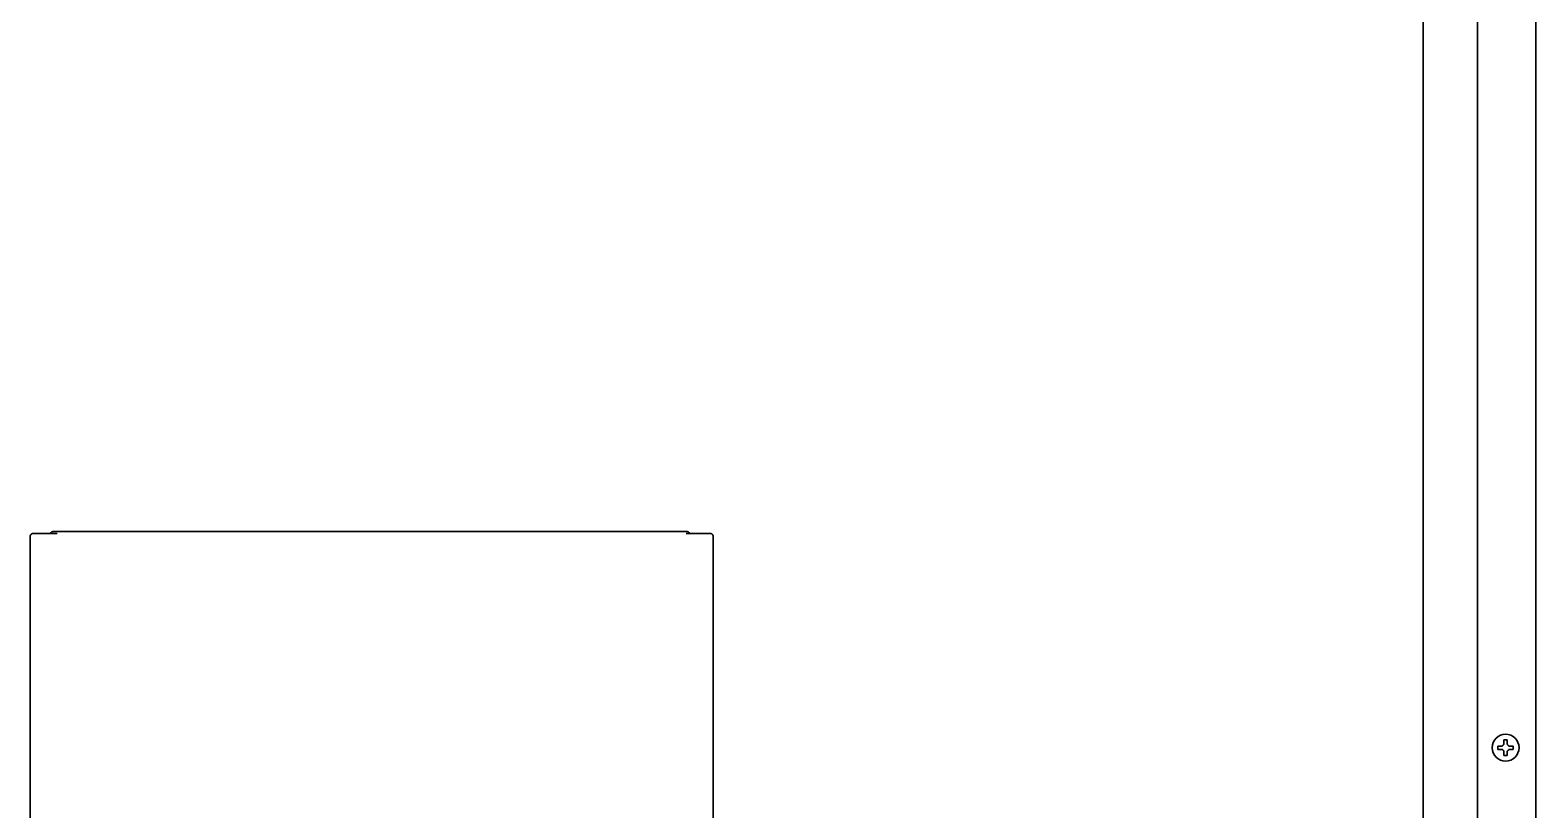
# Model space of a CAD drawing. Extents: x 6327 to 10269, y -393 to 3371.
# Drawn here: x 6640.1 to 7087.6, y 1544.1 to 1775.7 of the extents above; entities that cross this region are included whole.
import ezdxf

# ---------------------------------------------------------------- set-up
doc = ezdxf.new("R2010")
doc.units = 0
doc.header["$LTSCALE"] = 5
doc.layers.add('1', color=7, linetype='CONTINUOUS', true_color=0xffffff)

msp = doc.modelspace()

# ---------------------------------------------------------------- linework, layer by layer
at = {"layer": '1', "color": 7, "linetype": 'Continuous', "lineweight": 35}
for p, q in [((7087.57, 2240.55), (7087.57, 1374.13)), ((7054.07, 1387.03), (7054.07, 2236.19)), ((7070.27, 1376.53), (7070.27, 2233.23)), ((6640.07, 1389.22), (6640.07, 1625.27)), ((6648.07, 1626.23), (6641.02, 1626.23)), ((6647.07, 1626.83), (6835.07, 1626.83)), ((6842.13, 1626.23), (6835.07, 1626.23)), ((6843.07, 1625.27), (6843.07, 1389.22)), ((7076.27, 1562.58), (7076.27, 1563.08)), ((7076.27, 1562.08), (7076.27, 1562.58)), ((7080.87, 1563.08), (7080.87, 1562.58)), ((7080.87, 1562.58), (7080.87, 1562.08))]:
    msp.add_line(p, q, dxfattribs=at)
msp.add_circle((7078.57, 1562.58), 4, dxfattribs=at)
for centre, start, end in [((6647.07, 1625.83), 90, 156.4218), ((6835.07, 1625.83), 23.5782, 90)]:
    msp.add_arc(centre, 1, start, end, dxfattribs=at)
for points, knots in [([(6640.07, 1625.27), (6640.07, 1625.33), (6640.08, 1625.39), (6640.1, 1625.48), (6640.1, 1625.51), (6640.12, 1625.57), (6640.13, 1625.6), (6640.16, 1625.69), (6640.19, 1625.75), (6640.24, 1625.82), (6640.26, 1625.85), (6640.29, 1625.89), (6640.3, 1625.9), (6640.32, 1625.92), (6640.33, 1625.93), (6640.39, 1625.99), (6640.43, 1626.03), (6640.5, 1626.07), (6640.51, 1626.08), (6640.54, 1626.1), (6640.55, 1626.11), (6640.59, 1626.13), (6640.65, 1626.16), (6640.71, 1626.18), (6640.75, 1626.19), (6640.77, 1626.19), (6640.8, 1626.2), (6640.81, 1626.2), (6640.89, 1626.22), (6640.95, 1626.23), (6641.02, 1626.23)], [0, 0, 0, 0, 0.125, 0.125, 0.1875, 0.1875, 0.25, 0.25, 0.375, 0.375, 0.4375, 0.4375, 0.46875, 0.46875, 0.5, 0.5, 0.625, 0.625, 0.65625, 0.65625, 0.6875, 0.6875, 0.75, 0.8125, 0.8125, 0.84375, 0.84375, 0.875, 0.875, 1, 1, 1, 1]), ([(6842.13, 1626.23), (6842.19, 1626.23), (6842.26, 1626.22), (6842.35, 1626.2), (6842.38, 1626.19), (6842.42, 1626.18), (6842.44, 1626.18), (6842.47, 1626.17), (6842.48, 1626.16), (6842.55, 1626.13), (6842.61, 1626.1), (6842.67, 1626.06), (6842.68, 1626.05), (6842.71, 1626.03), (6842.72, 1626.02), (6842.76, 1625.99), (6842.78, 1625.97), (6842.85, 1625.9), (6842.88, 1625.85), (6842.93, 1625.79), (6842.94, 1625.77), (6842.95, 1625.75), (6842.97, 1625.7), (6843.01, 1625.63), (6843.03, 1625.57), (6843.04, 1625.51), (6843.05, 1625.48), (6843.07, 1625.39), (6843.07, 1625.33), (6843.07, 1625.27)], [0, 0, 0, 0, 0.125, 0.125, 0.1875, 0.1875, 0.21875, 0.21875, 0.25, 0.25, 0.375, 0.375, 0.40625, 0.40625, 0.4375, 0.4375, 0.5, 0.5, 0.625, 0.625, 0.65625, 0.65625, 0.6875, 0.75, 0.8125, 0.8125, 0.875, 0.875, 1, 1, 1, 1]), ([(7076.27, 1563.08), (7076.48, 1563.08), (7076.69, 1563.08), (7077.01, 1563.08), (7077.12, 1563.08), (7077.34, 1563.08), (7077.46, 1563.08), (7077.57, 1563.08)], [0, 0, 0, 0, 0.5, 0.5, 0.75, 0.75, 1, 1, 1, 1]), ([(7079.07, 1564.88), (7079.07, 1564.67), (7079.07, 1564.46), (7079.07, 1564.14), (7079.07, 1564.03), (7079.07, 1563.8), (7079.07, 1563.69), (7079.07, 1563.58)], [0, 0, 0, 0, 0.5, 0.5, 0.75, 0.75, 1, 1, 1, 1]), ([(7080.87, 1562.08), (7080.67, 1562.08), (7080.46, 1562.08), (7080.14, 1562.08), (7080.03, 1562.08), (7079.8, 1562.08), (7079.69, 1562.08), (7079.57, 1562.08)], [0, 0, 0, 0, 0.5, 0.5, 0.75, 0.75, 1, 1, 1, 1]), ([(7078.07, 1560.28), (7078.07, 1560.48), (7078.07, 1560.69), (7078.07, 1561.01), (7078.07, 1561.12), (7078.07, 1561.35), (7078.07, 1561.46), (7078.07, 1561.58)], [0, 0, 0, 0, 0.5, 0.5, 0.75, 0.75, 1, 1, 1, 1])]:
    msp.add_open_spline(points, degree=3, knots=knots, dxfattribs=at)
for points in [[(7077.57, 1562.08), (7077.52, 1562.08), (7077.41, 1562.08), (7077.25, 1562.08), (7077.09, 1562.08), (7076.93, 1562.08), (7076.78, 1562.08), (7076.63, 1562.08), (7076.46, 1562.08), (7076.34, 1562.08), (7076.27, 1562.08)], [(7077.57, 1563.08), (7077.6, 1563.1), (7077.64, 1563.15), (7077.72, 1563.22), (7077.79, 1563.29), (7077.86, 1563.36), (7077.93, 1563.43), (7078, 1563.5), (7078.05, 1563.55), (7078.07, 1563.58)], [(7078.07, 1561.58), (7078.05, 1561.6), (7078, 1561.65), (7077.92, 1561.73), (7077.85, 1561.8), (7077.78, 1561.87), (7077.71, 1561.94), (7077.64, 1562.01), (7077.6, 1562.05), (7077.57, 1562.08)], [(7078.07, 1563.58), (7078.07, 1563.63), (7078.07, 1563.74), (7078.07, 1563.9), (7078.07, 1564.06), (7078.07, 1564.21), (7078.07, 1564.37), (7078.07, 1564.52), (7078.07, 1564.69), (7078.07, 1564.81), (7078.07, 1564.88)], [(7078.07, 1564.88), (7078.24, 1564.88), (7078.57, 1564.88), (7078.91, 1564.88), (7079.07, 1564.88)], [(7079.07, 1563.58), (7079.1, 1563.55), (7079.15, 1563.5), (7079.22, 1563.43), (7079.3, 1563.35), (7079.37, 1563.28), (7079.43, 1563.21), (7079.5, 1563.15), (7079.55, 1563.1), (7079.57, 1563.08)], [(7079.57, 1562.08), (7079.55, 1562.05), (7079.5, 1562), (7079.43, 1561.93), (7079.36, 1561.86), (7079.29, 1561.79), (7079.22, 1561.72), (7079.14, 1561.65), (7079.1, 1561.6), (7079.07, 1561.58)], [(7079.57, 1563.08), (7079.63, 1563.08), (7079.74, 1563.08), (7079.9, 1563.08), (7080.06, 1563.08), (7080.21, 1563.08), (7080.36, 1563.08), (7080.52, 1563.08), (7080.69, 1563.08), (7080.81, 1563.08), (7080.87, 1563.08)], [(7079.07, 1560.28), (7078.91, 1560.28), (7078.57, 1560.28), (7078.24, 1560.28), (7078.07, 1560.28)], [(7079.07, 1561.58), (7079.07, 1561.52), (7079.07, 1561.41), (7079.07, 1561.25), (7079.07, 1561.09), (7079.07, 1560.94), (7079.07, 1560.79), (7079.07, 1560.63), (7079.07, 1560.46), (7079.07, 1560.34), (7079.07, 1560.28)]]:
    msp.add_open_spline(points, degree=3, dxfattribs=at)

doc.saveas('drawing.dxf')
